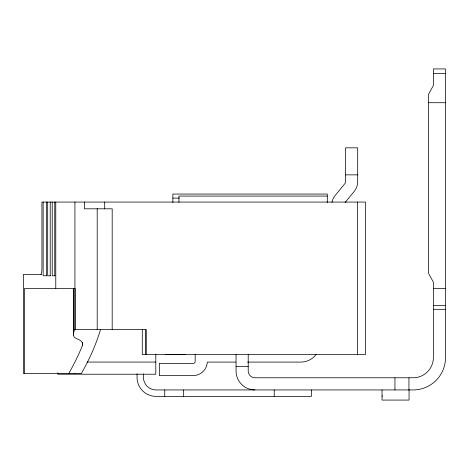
<?xml version="1.0" encoding="UTF-8"?>
<svg xmlns="http://www.w3.org/2000/svg" width="469" height="469" viewBox="0 0 469 469"><rect width="100%" height="100%" fill="white"/><g stroke="black" fill="none" stroke-linecap="round" stroke-linejoin="round"><path stroke-width="0.7" d="M68.691 373.547A927.324 377.832 -3.8 0 0 82.397 345.512A20.108 8.196 -3.8 0 0 82.673 344.146C82.386 340.693 78.558 339.568 75.896 338.354C72.156 336.777 73.703 332.498 74.53 329.619L146.269 329.619L146.269 354.558M345.061 202.573L354.165 191.475A15.541 15.541 0 0 0 357.695 181.614L357.695 147.829L345.53 147.829L345.53 181.614A3.377 3.377 0 0 1 344.762 183.76L335.206 195.409A15.541 15.541 0 0 0 331.935 202.438M433.385 73.451L445.55 73.451M428.654 102.717L445.55 102.717M345.53 174.861L357.695 174.861M327.292 196.083L178.935 196.083L178.935 202.327M172.868 198.106L179.457 198.106M41.594 274.371L23.45 274.371L23.45 373.547L81.313 373.547A942.022 383.818 -3.8 0 0 89.984 356.932A943.757 384.527 -3.8 0 0 100.507 329.619M46.771 275.79L43.148 275.79L43.148 202.063M50.546 275.79L47.686 275.79L47.686 202.063M55.084 275.79L52.217 275.79L52.217 202.063M433.385 288.552L445.55 288.552M433.385 305.448L445.55 305.448M433.385 309.311L445.55 309.311M185.531 354.623L167.286 354.623A11.491 11.491 0 0 1 165.487 354.482M86.976 362.056L155.796 362.056M235.837 362.091L207.31 362.091A14.193 14.193 0 0 1 193.134 375.61L159.343 375.61L159.343 363.446L193.134 363.446A2.028 2.028 0 0 0 195.163 361.417L195.163 354.236M247.538 362.091L300.928 362.091A18.924 18.924 0 0 0 316.235 354.294M236.048 366.623L248.212 366.623M382.024 396.018L382.686 396.018M409.056 389.938L409.056 400.075L382.024 400.075L382.024 389.938M408.95 377.774L408.95 389.938M394.951 377.774L394.951 389.938M357.407 202.063L357.407 354.558M327.292 202.626L327.292 194.055L172.868 194.055L172.868 202.626M311.404 389.938L311.404 396.358L155.966 396.358A18.924 18.924 0 0 1 137.042 377.434L137.042 373.822M274.23 389.938L274.23 396.358M248.212 354.558L248.212 371.014A6.759 6.759 0 0 0 254.972 377.774L413.113 377.774A20.273 20.273 0 0 0 433.385 357.495L433.385 282.145L428.654 273.632L428.654 93.999L433.385 85.481L433.385 68.925L445.55 68.925L445.55 357.495A32.437 32.437 0 0 1 413.113 389.938L155.966 389.938A12.505 12.505 0 0 1 143.461 377.434L143.461 373.822M236.048 354.558L236.048 371.014A18.924 18.924 0 0 0 254.972 389.938M183.672 389.938L183.672 396.358M164.754 389.938L164.754 396.358M155.796 354.031L155.796 374.221L57.804 374.221L57.804 372.791M145.66 329.619L145.66 354.558M142.283 329.725L142.283 354.558L365.498 354.558L365.498 202.063L41.911 202.063L41.923 267.606A6.795 0.991 90 0 1 40.926 274.347M112.191 329.619L112.191 208.816L84.432 208.816L84.432 202.063M104.704 202.063L104.704 208.816M97.2 208.623L97.2 329.619M82.673 342.698L82.673 344.146M82.397 342.587L82.397 345.512M75.14 329.619L75.14 288.394L24.57 288.394L24.57 373.547M74.929 202.063L74.929 329.619M73.569 288.394L73.569 334.192M73.428 288.394L73.428 335.065M55.77 202.063L55.77 288.394M54.762 202.063L54.762 275.79M50.224 202.063L50.224 275.79M46.478 202.063L46.478 275.79M74.759 373.201A12.411 3.213 -90 0 1 74.325 373.752"/></g></svg>
